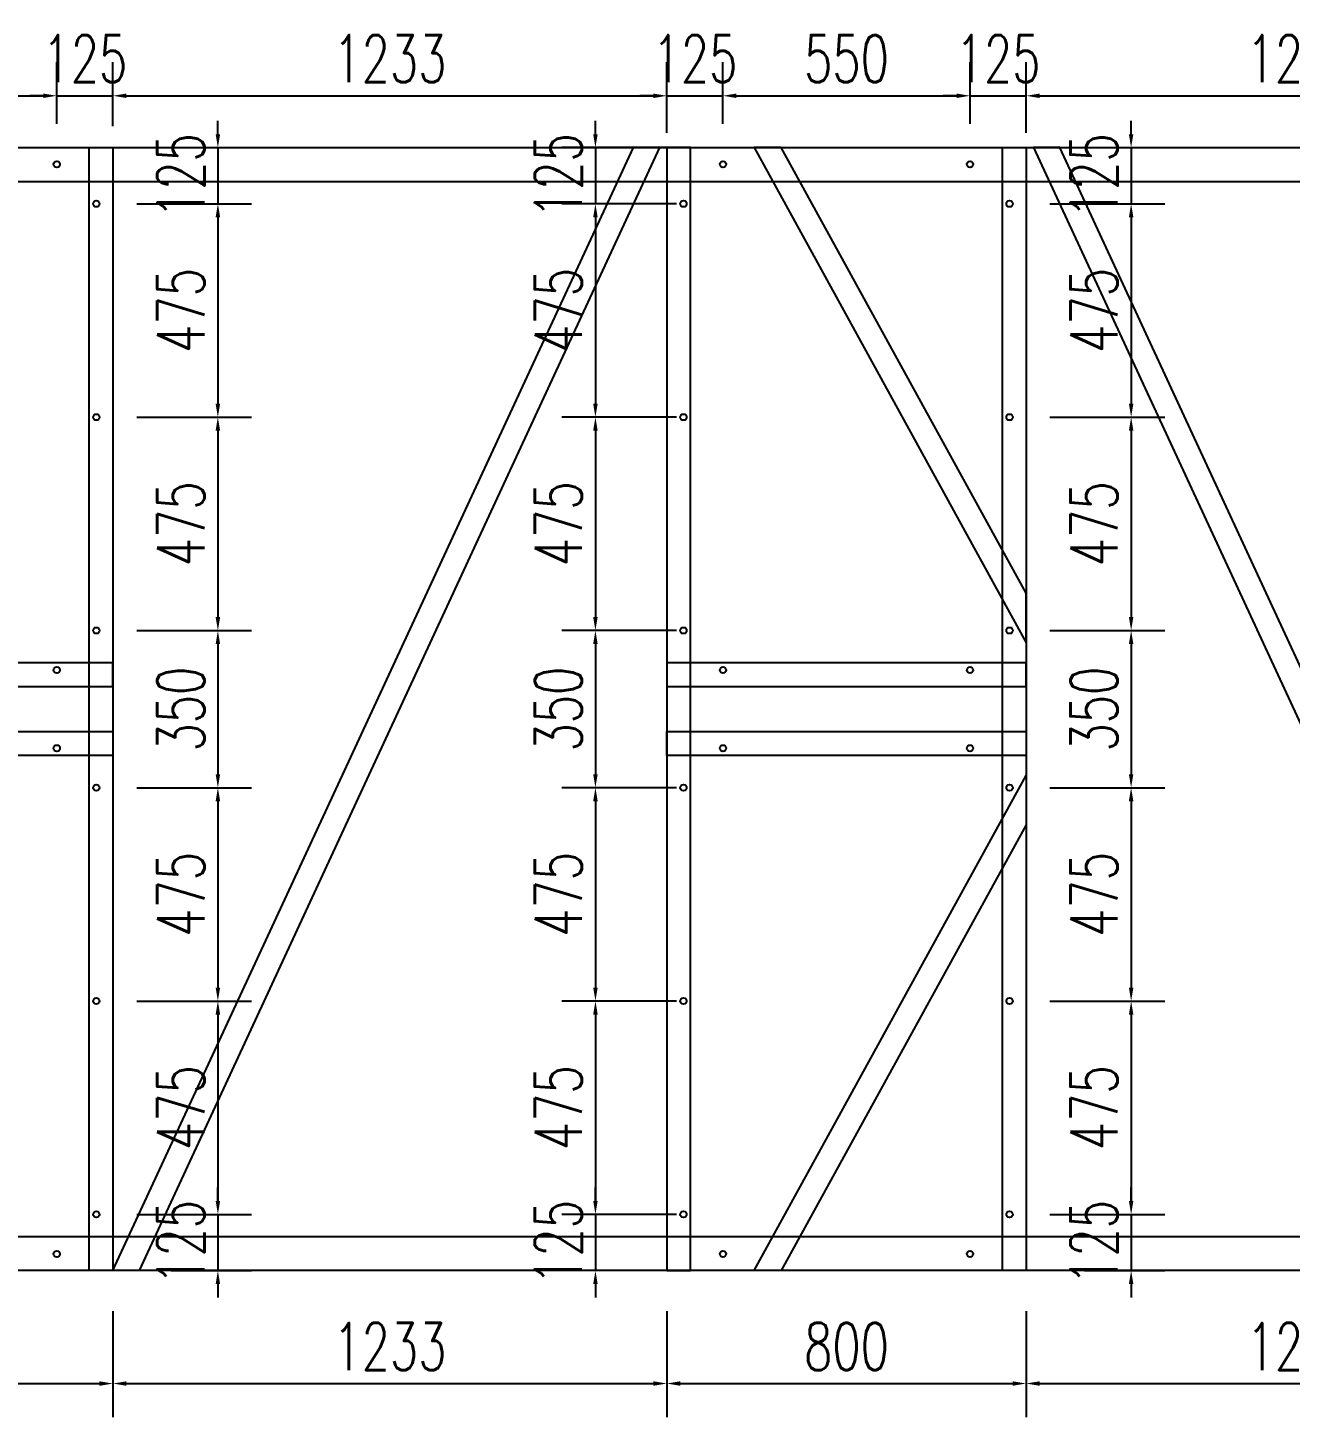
# Model space of a CAD drawing. Header units: millimetres. Extents: x -1443632 to -1307761, y 1430256 to 1527696.
# Drawn here: x -1408880 to -1406069, y 1470661 to 1473754 of the extents above; entities that cross this region are included whole.
import ezdxf

# ---------------------------------------------------------------- set-up
doc = ezdxf.new("R2010")
doc.units = ezdxf.units.MM
doc.header["$LTSCALE"] = 10
doc.layers.get('0').update_dxf_attribs({"linetype": 'CONTINUOUS'})
doc.layers.get('DEFPOINTS').update_dxf_attribs({"linetype": 'CONTINUOUS'})
doc.layers.add('W-STEEL_FRAME钢架', color=3, linetype='CONTINUOUS')
doc.styles.add('STANDARD_T3', font='simplex.shx', dxfattribs={"width": 0.7, "bigfont": 'gbcbig.shx'})
doc.dimstyles.new('W&&30', dxfattribs={"dimtxt": 105, "dimasz": 30, "dimexe": 75, "dimexo": 90, "dimgap": 30, "dimtad": 1, "dimdec": 0, "dimzin": 0, "dimdsep": 46, "dimtxsty": 'STANDARD_T3', "dimcen": 0.09, "dimclrd": 1, "dimclre": 1, "dimclrt": 7, "dimazin": 2, "dimtfac": 1, "dimtdec": 0, "dimtix": 1, "dimtmove": 2, "dimatfit": 3, "dimfxl": 0, "dimtolj": 1, "dimtzin": 0, "dimarcsym": 0})

# ---------------------------------------------------------------- blocks, each defined once
blk = doc.blocks.new('*D210')
at = {"layer": 'DEFPOINTS', "color": 0, "transparency": 16777216}
for p in [(-1408815.6, 1473603.1), (-1409365.6, 1473450.6), (-1408815.6, 1473450.6)]:
    blk.add_point(p, dxfattribs=at)
at = {"layer": 'W-STEEL_FRAME钢架', "color": 1, "lineweight": -2, "transparency": 16777216}
for p, q in [((-1409365.6, 1473540.6), (-1409365.6, 1473678.1)), ((-1408815.6, 1473540.6), (-1408815.6, 1473678.1)), ((-1409335.6, 1473603.1), (-1408845.6, 1473603.1))]:
    blk.add_line(p, q, dxfattribs=at)
at = {"layer": 'W-STEEL_FRAME钢架', "color": 1, "transparency": 16777216}
for points in [[(-1409335.6, 1473608.1), (-1409335.6, 1473598.1), (-1409365.6, 1473603.1)], [(-1408845.6, 1473608.1), (-1408845.6, 1473598.1), (-1408815.6, 1473603.1)]]:
    blk.add_solid(points, dxfattribs=at)
at = {"layer": 'W-STEEL_FRAME钢架', "color": 7, "transparency": 16777216, "insert": (-1409090.6, 1473685.6), "char_height": 105, "attachment_point": 5, "style": 'STANDARD_T3'}
blk.add_mtext('\\A1;550', dxfattribs=at)
blk = doc.blocks.new('*D211')
at = {"layer": 'DEFPOINTS', "color": 0, "transparency": 16777216}
for p in [(-1408690.6, 1473603.1), (-1408815.6, 1473450.6), (-1408690.6, 1473445.7)]:
    blk.add_point(p, dxfattribs=at)
at = {"layer": 'W-STEEL_FRAME钢架', "color": 1, "lineweight": -2, "transparency": 16777216}
for p, q in [((-1408815.6, 1473540.6), (-1408815.6, 1473678.1)), ((-1408690.6, 1473535.7), (-1408690.6, 1473678.1)), ((-1408845.6, 1473603.1), (-1408875.6, 1473603.1)), ((-1408815.6, 1473603.1), (-1408690.6, 1473603.1)), ((-1408660.6, 1473603.1), (-1408630.6, 1473603.1))]:
    blk.add_line(p, q, dxfattribs=at)
at = {"layer": 'W-STEEL_FRAME钢架', "color": 1, "transparency": 16777216}
for points in [[(-1408845.6, 1473608.1), (-1408845.6, 1473598.1), (-1408815.6, 1473603.1)], [(-1408660.6, 1473608.1), (-1408660.6, 1473598.1), (-1408690.6, 1473603.1)]]:
    blk.add_solid(points, dxfattribs=at)
at = {"layer": 'W-STEEL_FRAME钢架', "color": 7, "transparency": 16777216, "insert": (-1408753.1, 1473685.6), "char_height": 105, "attachment_point": 5, "style": 'STANDARD_T3'}
blk.add_mtext('\\A1;125', dxfattribs=at)
blk = doc.blocks.new('*D212')
at = {"layer": 'DEFPOINTS', "color": 0, "transparency": 16777216}
for p in [(-1407457.3, 1473603.1), (-1408690.6, 1473445.7), (-1407457.3, 1473430.6)]:
    blk.add_point(p, dxfattribs=at)
at = {"layer": 'W-STEEL_FRAME钢架', "color": 1, "lineweight": -2, "transparency": 16777216}
for p, q in [((-1408690.6, 1473535.7), (-1408690.6, 1473678.1)), ((-1407457.3, 1473520.6), (-1407457.3, 1473678.1)), ((-1408660.6, 1473603.1), (-1407487.3, 1473603.1))]:
    blk.add_line(p, q, dxfattribs=at)
at = {"layer": 'W-STEEL_FRAME钢架', "color": 1, "transparency": 16777216}
for points in [[(-1408660.6, 1473608.1), (-1408660.6, 1473598.1), (-1408690.6, 1473603.1)], [(-1407487.3, 1473608.1), (-1407487.3, 1473598.1), (-1407457.3, 1473603.1)]]:
    blk.add_solid(points, dxfattribs=at)
at = {"layer": 'W-STEEL_FRAME钢架', "color": 7, "transparency": 16777216, "insert": (-1408073.9, 1473685.6), "char_height": 105, "attachment_point": 5, "style": 'STANDARD_T3'}
blk.add_mtext('\\A1;1233', dxfattribs=at)
blk = doc.blocks.new('*D213')
at = {"layer": 'DEFPOINTS', "color": 0, "transparency": 16777216}
for p in [(-1407332.3, 1473603.1), (-1407457.3, 1473430.6), (-1407332.3, 1473450.6)]:
    blk.add_point(p, dxfattribs=at)
at = {"layer": 'W-STEEL_FRAME钢架', "color": 1, "lineweight": -2, "transparency": 16777216}
for p, q in [((-1407457.3, 1473520.6), (-1407457.3, 1473678.1)), ((-1407332.3, 1473540.6), (-1407332.3, 1473678.1)), ((-1407487.3, 1473603.1), (-1407517.3, 1473603.1)), ((-1407457.3, 1473603.1), (-1407332.3, 1473603.1)), ((-1407302.3, 1473603.1), (-1407272.3, 1473603.1))]:
    blk.add_line(p, q, dxfattribs=at)
at = {"layer": 'W-STEEL_FRAME钢架', "color": 1, "transparency": 16777216}
for points in [[(-1407487.3, 1473608.1), (-1407487.3, 1473598.1), (-1407457.3, 1473603.1)], [(-1407302.3, 1473608.1), (-1407302.3, 1473598.1), (-1407332.3, 1473603.1)]]:
    blk.add_solid(points, dxfattribs=at)
at = {"layer": 'W-STEEL_FRAME钢架', "color": 7, "transparency": 16777216, "insert": (-1407394.8, 1473685.6), "char_height": 105, "attachment_point": 5, "style": 'STANDARD_T3'}
blk.add_mtext('\\A1;125', dxfattribs=at)
blk = doc.blocks.new('*D214')
at = {"layer": 'DEFPOINTS', "color": 0, "transparency": 16777216}
for p in [(-1406782.3, 1473603.1), (-1407332.3, 1473450.6), (-1406782.3, 1473450.6)]:
    blk.add_point(p, dxfattribs=at)
at = {"layer": 'W-STEEL_FRAME钢架', "color": 1, "lineweight": -2, "transparency": 16777216}
for p, q in [((-1407332.3, 1473540.6), (-1407332.3, 1473678.1)), ((-1406782.3, 1473540.6), (-1406782.3, 1473678.1)), ((-1407302.3, 1473603.1), (-1406812.3, 1473603.1))]:
    blk.add_line(p, q, dxfattribs=at)
at = {"layer": 'W-STEEL_FRAME钢架', "color": 1, "transparency": 16777216}
for points in [[(-1407302.3, 1473608.1), (-1407302.3, 1473598.1), (-1407332.3, 1473603.1)], [(-1406812.3, 1473608.1), (-1406812.3, 1473598.1), (-1406782.3, 1473603.1)]]:
    blk.add_solid(points, dxfattribs=at)
at = {"layer": 'W-STEEL_FRAME钢架', "color": 7, "transparency": 16777216, "insert": (-1407057.3, 1473685.6), "char_height": 105, "attachment_point": 5, "style": 'STANDARD_T3'}
blk.add_mtext('\\A1;550', dxfattribs=at)
blk = doc.blocks.new('*D215')
at = {"layer": 'DEFPOINTS', "color": 0, "transparency": 16777216}
for p in [(-1406657.3, 1473603.1), (-1406782.3, 1473450.6), (-1406657.3, 1473430.6)]:
    blk.add_point(p, dxfattribs=at)
at = {"layer": 'W-STEEL_FRAME钢架', "color": 1, "lineweight": -2, "transparency": 16777216}
for p, q in [((-1406782.3, 1473540.6), (-1406782.3, 1473678.1)), ((-1406657.3, 1473520.6), (-1406657.3, 1473678.1)), ((-1406812.3, 1473603.1), (-1406842.3, 1473603.1)), ((-1406782.3, 1473603.1), (-1406657.3, 1473603.1)), ((-1406627.3, 1473603.1), (-1406597.3, 1473603.1))]:
    blk.add_line(p, q, dxfattribs=at)
at = {"layer": 'W-STEEL_FRAME钢架', "color": 1, "transparency": 16777216}
for points in [[(-1406812.3, 1473608.1), (-1406812.3, 1473598.1), (-1406782.3, 1473603.1)], [(-1406627.3, 1473608.1), (-1406627.3, 1473598.1), (-1406657.3, 1473603.1)]]:
    blk.add_solid(points, dxfattribs=at)
at = {"layer": 'W-STEEL_FRAME钢架', "color": 7, "transparency": 16777216, "insert": (-1406719.8, 1473685.6), "char_height": 105, "attachment_point": 5, "style": 'STANDARD_T3'}
blk.add_mtext('\\A1;125', dxfattribs=at)
blk = doc.blocks.new('*D216')
at = {"layer": 'DEFPOINTS', "color": 0, "transparency": 16777216}
for p in [(-1405423.9, 1473603.1), (-1406657.3, 1473430.6), (-1405423.9, 1473412.6)]:
    blk.add_point(p, dxfattribs=at)
at = {"layer": 'W-STEEL_FRAME钢架', "color": 1, "lineweight": -2, "transparency": 16777216}
for p, q in [((-1406657.3, 1473520.6), (-1406657.3, 1473678.1)), ((-1405423.9, 1473502.6), (-1405423.9, 1473678.1)), ((-1406627.3, 1473603.1), (-1405453.9, 1473603.1))]:
    blk.add_line(p, q, dxfattribs=at)
at = {"layer": 'W-STEEL_FRAME钢架', "color": 1, "transparency": 16777216}
for points in [[(-1406627.3, 1473608.1), (-1406627.3, 1473598.1), (-1406657.3, 1473603.1)], [(-1405453.9, 1473608.1), (-1405453.9, 1473598.1), (-1405423.9, 1473603.1)]]:
    blk.add_solid(points, dxfattribs=at)
at = {"layer": 'W-STEEL_FRAME钢架', "color": 7, "transparency": 16777216, "insert": (-1406040.6, 1473685.6), "char_height": 105, "attachment_point": 5, "style": 'STANDARD_T3'}
blk.add_mtext('\\A1;1233', dxfattribs=at)
blk = doc.blocks.new('*D66')
at = {"layer": 'DEFPOINTS', "color": 0, "transparency": 16777216}
for p in [(-1408717.1, 1473487.6), (-1408727.6, 1473362.6), (-1408456.9, 1473362.6)]:
    blk.add_point(p, dxfattribs=at)
at = {"layer": 'W-STEEL_FRAME钢架', "color": 1, "lineweight": -2, "transparency": 16777216}
for p, q in [((-1408456.9, 1473517.6), (-1408456.9, 1473547.6)), ((-1408627.1, 1473487.6), (-1408381.9, 1473487.6)), ((-1408456.9, 1473487.6), (-1408456.9, 1473362.6)), ((-1408637.6, 1473362.6), (-1408381.9, 1473362.6)), ((-1408456.9, 1473332.6), (-1408456.9, 1473302.6))]:
    blk.add_line(p, q, dxfattribs=at)
at = {"layer": 'W-STEEL_FRAME钢架', "color": 1, "transparency": 16777216}
for points in [[(-1408461.9, 1473517.6), (-1408451.9, 1473517.6), (-1408456.9, 1473487.6)], [(-1408461.9, 1473332.6), (-1408451.9, 1473332.6), (-1408456.9, 1473362.6)]]:
    blk.add_solid(points, dxfattribs=at)
at = {"layer": 'W-STEEL_FRAME钢架', "color": 7, "transparency": 16777216, "insert": (-1408539.4, 1473425.1), "char_height": 105, "attachment_point": 5, "rotation": 90, "style": 'STANDARD_T3'}
blk.add_mtext('\\A1;125', dxfattribs=at)
blk = doc.blocks.new('*D67')
at = {"layer": 'DEFPOINTS', "color": 0, "transparency": 16777216}
for p in [(-1408727.6, 1473362.6), (-1408727.6, 1472887.6), (-1408456.9, 1472887.6)]:
    blk.add_point(p, dxfattribs=at)
at = {"layer": 'W-STEEL_FRAME钢架', "color": 1, "lineweight": -2, "transparency": 16777216}
for p, q in [((-1408637.6, 1473362.6), (-1408381.9, 1473362.6)), ((-1408456.9, 1473332.6), (-1408456.9, 1472917.6)), ((-1408637.6, 1472887.6), (-1408381.9, 1472887.6))]:
    blk.add_line(p, q, dxfattribs=at)
at = {"layer": 'W-STEEL_FRAME钢架', "color": 1, "transparency": 16777216}
for points in [[(-1408461.9, 1473332.6), (-1408451.9, 1473332.6), (-1408456.9, 1473362.6)], [(-1408461.9, 1472917.6), (-1408451.9, 1472917.6), (-1408456.9, 1472887.6)]]:
    blk.add_solid(points, dxfattribs=at)
at = {"layer": 'W-STEEL_FRAME钢架', "color": 7, "transparency": 16777216, "insert": (-1408539.4, 1473125.1), "char_height": 105, "attachment_point": 5, "rotation": 90, "style": 'STANDARD_T3'}
blk.add_mtext('\\A1;475', dxfattribs=at)
blk = doc.blocks.new('*D68')
at = {"layer": 'DEFPOINTS', "color": 0, "transparency": 16777216}
for p in [(-1408727.6, 1472887.6), (-1408727.6, 1472412.6), (-1408456.9, 1472412.6)]:
    blk.add_point(p, dxfattribs=at)
at = {"layer": 'W-STEEL_FRAME钢架', "color": 1, "lineweight": -2, "transparency": 16777216}
for p, q in [((-1408637.6, 1472887.6), (-1408381.9, 1472887.6)), ((-1408456.9, 1472857.6), (-1408456.9, 1472442.6)), ((-1408637.6, 1472412.6), (-1408381.9, 1472412.6))]:
    blk.add_line(p, q, dxfattribs=at)
at = {"layer": 'W-STEEL_FRAME钢架', "color": 1, "transparency": 16777216}
for points in [[(-1408461.9, 1472857.6), (-1408451.9, 1472857.6), (-1408456.9, 1472887.6)], [(-1408461.9, 1472442.6), (-1408451.9, 1472442.6), (-1408456.9, 1472412.6)]]:
    blk.add_solid(points, dxfattribs=at)
at = {"layer": 'W-STEEL_FRAME钢架', "color": 7, "transparency": 16777216, "insert": (-1408539.4, 1472650.1), "char_height": 105, "attachment_point": 5, "rotation": 90, "style": 'STANDARD_T3'}
blk.add_mtext('\\A1;475', dxfattribs=at)
blk = doc.blocks.new('*D69')
at = {"layer": 'DEFPOINTS', "color": 0, "transparency": 16777216}
for p in [(-1408727.6, 1472412.6), (-1408727.6, 1472062.6), (-1408456.9, 1472062.6)]:
    blk.add_point(p, dxfattribs=at)
at = {"layer": 'W-STEEL_FRAME钢架', "color": 1, "lineweight": -2, "transparency": 16777216}
for p, q in [((-1408637.6, 1472412.6), (-1408381.9, 1472412.6)), ((-1408456.9, 1472382.6), (-1408456.9, 1472092.6)), ((-1408637.6, 1472062.6), (-1408381.9, 1472062.6))]:
    blk.add_line(p, q, dxfattribs=at)
at = {"layer": 'W-STEEL_FRAME钢架', "color": 1, "transparency": 16777216}
for points in [[(-1408461.9, 1472382.6), (-1408451.9, 1472382.6), (-1408456.9, 1472412.6)], [(-1408461.9, 1472092.6), (-1408451.9, 1472092.6), (-1408456.9, 1472062.6)]]:
    blk.add_solid(points, dxfattribs=at)
at = {"layer": 'W-STEEL_FRAME钢架', "color": 7, "transparency": 16777216, "insert": (-1408539.4, 1472237.6), "char_height": 105, "attachment_point": 5, "rotation": 90, "style": 'STANDARD_T3'}
blk.add_mtext('\\A1;350', dxfattribs=at)
blk = doc.blocks.new('*D70')
at = {"layer": 'DEFPOINTS', "color": 0, "transparency": 16777216}
for p in [(-1408727.6, 1472062.6), (-1408727.6, 1471587.6), (-1408456.9, 1471587.6)]:
    blk.add_point(p, dxfattribs=at)
at = {"layer": 'W-STEEL_FRAME钢架', "color": 1, "lineweight": -2, "transparency": 16777216}
for p, q in [((-1408637.6, 1472062.6), (-1408381.9, 1472062.6)), ((-1408456.9, 1472032.6), (-1408456.9, 1471617.6)), ((-1408637.6, 1471587.6), (-1408381.9, 1471587.6))]:
    blk.add_line(p, q, dxfattribs=at)
at = {"layer": 'W-STEEL_FRAME钢架', "color": 1, "transparency": 16777216}
for points in [[(-1408461.9, 1472032.6), (-1408451.9, 1472032.6), (-1408456.9, 1472062.6)], [(-1408461.9, 1471617.6), (-1408451.9, 1471617.6), (-1408456.9, 1471587.6)]]:
    blk.add_solid(points, dxfattribs=at)
at = {"layer": 'W-STEEL_FRAME钢架', "color": 7, "transparency": 16777216, "insert": (-1408539.4, 1471825.1), "char_height": 105, "attachment_point": 5, "rotation": 90, "style": 'STANDARD_T3'}
blk.add_mtext('\\A1;475', dxfattribs=at)
blk = doc.blocks.new('*D71')
at = {"layer": 'DEFPOINTS', "color": 0, "transparency": 16777216}
for p in [(-1408727.6, 1471587.6), (-1408727.6, 1471112.6), (-1408456.9, 1471112.6)]:
    blk.add_point(p, dxfattribs=at)
at = {"layer": 'W-STEEL_FRAME钢架', "color": 1, "lineweight": -2, "transparency": 16777216}
for p, q in [((-1408637.6, 1471587.6), (-1408381.9, 1471587.6)), ((-1408456.9, 1471557.6), (-1408456.9, 1471142.6)), ((-1408637.6, 1471112.6), (-1408381.9, 1471112.6))]:
    blk.add_line(p, q, dxfattribs=at)
at = {"layer": 'W-STEEL_FRAME钢架', "color": 1, "transparency": 16777216}
for points in [[(-1408461.9, 1471557.6), (-1408451.9, 1471557.6), (-1408456.9, 1471587.6)], [(-1408461.9, 1471142.6), (-1408451.9, 1471142.6), (-1408456.9, 1471112.6)]]:
    blk.add_solid(points, dxfattribs=at)
at = {"layer": 'W-STEEL_FRAME钢架', "color": 7, "transparency": 16777216, "insert": (-1408539.4, 1471350.1), "char_height": 105, "attachment_point": 5, "rotation": 90, "style": 'STANDARD_T3'}
blk.add_mtext('\\A1;475', dxfattribs=at)
blk = doc.blocks.new('*D72')
at = {"layer": 'DEFPOINTS', "color": 0, "transparency": 16777216}
for p in [(-1408727.6, 1471112.6), (-1408650.9, 1470987.6), (-1408456.9, 1470987.6)]:
    blk.add_point(p, dxfattribs=at)
at = {"layer": 'W-STEEL_FRAME钢架', "color": 1, "lineweight": -2, "transparency": 16777216}
for p, q in [((-1408456.9, 1471142.6), (-1408456.9, 1471172.6)), ((-1408637.6, 1471112.6), (-1408381.9, 1471112.6)), ((-1408456.9, 1471112.6), (-1408456.9, 1470987.6)), ((-1408560.9, 1470987.6), (-1408381.9, 1470987.6)), ((-1408456.9, 1470957.6), (-1408456.9, 1470927.6))]:
    blk.add_line(p, q, dxfattribs=at)
at = {"layer": 'W-STEEL_FRAME钢架', "color": 1, "transparency": 16777216}
for points in [[(-1408461.9, 1471142.6), (-1408451.9, 1471142.6), (-1408456.9, 1471112.6)], [(-1408461.9, 1470957.6), (-1408451.9, 1470957.6), (-1408456.9, 1470987.6)]]:
    blk.add_solid(points, dxfattribs=at)
at = {"layer": 'W-STEEL_FRAME钢架', "color": 7, "transparency": 16777216, "insert": (-1408539.4, 1471050.1), "char_height": 105, "attachment_point": 5, "rotation": 90, "style": 'STANDARD_T3'}
blk.add_mtext('\\A1;125', dxfattribs=at)
blk = doc.blocks.new('*D73')
at = {"layer": 'DEFPOINTS', "color": 0, "transparency": 16777216}
for p in [(-1407356.1, 1473487.6), (-1407616.3, 1473362.6), (-1407345.6, 1473362.6)]:
    blk.add_point(p, dxfattribs=at)
at = {"layer": 'W-STEEL_FRAME钢架', "color": 1, "lineweight": -2, "transparency": 16777216}
for p, q in [((-1407616.3, 1473517.6), (-1407616.3, 1473547.6)), ((-1407446.1, 1473487.6), (-1407691.3, 1473487.6)), ((-1407616.3, 1473487.6), (-1407616.3, 1473362.6)), ((-1407435.6, 1473362.6), (-1407691.3, 1473362.6)), ((-1407616.3, 1473332.6), (-1407616.3, 1473302.6))]:
    blk.add_line(p, q, dxfattribs=at)
at = {"layer": 'W-STEEL_FRAME钢架', "color": 1, "transparency": 16777216}
for points in [[(-1407621.3, 1473517.6), (-1407611.3, 1473517.6), (-1407616.3, 1473487.6)], [(-1407621.3, 1473332.6), (-1407611.3, 1473332.6), (-1407616.3, 1473362.6)]]:
    blk.add_solid(points, dxfattribs=at)
at = {"layer": 'W-STEEL_FRAME钢架', "color": 7, "transparency": 16777216, "insert": (-1407698.8, 1473425.1), "char_height": 105, "attachment_point": 5, "rotation": 90, "style": 'STANDARD_T3'}
blk.add_mtext('\\A1;125', dxfattribs=at)
blk = doc.blocks.new('*D74')
at = {"layer": 'DEFPOINTS', "color": 0, "transparency": 16777216}
for p in [(-1407345.6, 1473362.6), (-1407616.3, 1472887.6), (-1407345.6, 1472887.6)]:
    blk.add_point(p, dxfattribs=at)
at = {"layer": 'W-STEEL_FRAME钢架', "color": 1, "lineweight": -2, "transparency": 16777216}
for p, q in [((-1407435.6, 1473362.6), (-1407691.3, 1473362.6)), ((-1407616.3, 1473332.6), (-1407616.3, 1472917.6)), ((-1407435.6, 1472887.6), (-1407691.3, 1472887.6))]:
    blk.add_line(p, q, dxfattribs=at)
at = {"layer": 'W-STEEL_FRAME钢架', "color": 1, "transparency": 16777216}
for points in [[(-1407621.3, 1473332.6), (-1407611.3, 1473332.6), (-1407616.3, 1473362.6)], [(-1407621.3, 1472917.6), (-1407611.3, 1472917.6), (-1407616.3, 1472887.6)]]:
    blk.add_solid(points, dxfattribs=at)
at = {"layer": 'W-STEEL_FRAME钢架', "color": 7, "transparency": 16777216, "insert": (-1407698.8, 1473125.1), "char_height": 105, "attachment_point": 5, "rotation": 90, "style": 'STANDARD_T3'}
blk.add_mtext('\\A1;475', dxfattribs=at)
blk = doc.blocks.new('*D75')
at = {"layer": 'DEFPOINTS', "color": 0, "transparency": 16777216}
for p in [(-1407345.6, 1472887.6), (-1407616.3, 1472412.6), (-1407345.6, 1472412.6)]:
    blk.add_point(p, dxfattribs=at)
at = {"layer": 'W-STEEL_FRAME钢架', "color": 1, "lineweight": -2, "transparency": 16777216}
for p, q in [((-1407435.6, 1472887.6), (-1407691.3, 1472887.6)), ((-1407616.3, 1472857.6), (-1407616.3, 1472442.6)), ((-1407435.6, 1472412.6), (-1407691.3, 1472412.6))]:
    blk.add_line(p, q, dxfattribs=at)
at = {"layer": 'W-STEEL_FRAME钢架', "color": 1, "transparency": 16777216}
for points in [[(-1407621.3, 1472857.6), (-1407611.3, 1472857.6), (-1407616.3, 1472887.6)], [(-1407621.3, 1472442.6), (-1407611.3, 1472442.6), (-1407616.3, 1472412.6)]]:
    blk.add_solid(points, dxfattribs=at)
at = {"layer": 'W-STEEL_FRAME钢架', "color": 7, "transparency": 16777216, "insert": (-1407698.8, 1472650.1), "char_height": 105, "attachment_point": 5, "rotation": 90, "style": 'STANDARD_T3'}
blk.add_mtext('\\A1;475', dxfattribs=at)
blk = doc.blocks.new('*D76')
at = {"layer": 'DEFPOINTS', "color": 0, "transparency": 16777216}
for p in [(-1407345.6, 1472412.6), (-1407616.3, 1472062.6), (-1407345.6, 1472062.6)]:
    blk.add_point(p, dxfattribs=at)
at = {"layer": 'W-STEEL_FRAME钢架', "color": 1, "lineweight": -2, "transparency": 16777216}
for p, q in [((-1407435.6, 1472412.6), (-1407691.3, 1472412.6)), ((-1407616.3, 1472382.6), (-1407616.3, 1472092.6)), ((-1407435.6, 1472062.6), (-1407691.3, 1472062.6))]:
    blk.add_line(p, q, dxfattribs=at)
at = {"layer": 'W-STEEL_FRAME钢架', "color": 1, "transparency": 16777216}
for points in [[(-1407621.3, 1472382.6), (-1407611.3, 1472382.6), (-1407616.3, 1472412.6)], [(-1407621.3, 1472092.6), (-1407611.3, 1472092.6), (-1407616.3, 1472062.6)]]:
    blk.add_solid(points, dxfattribs=at)
at = {"layer": 'W-STEEL_FRAME钢架', "color": 7, "transparency": 16777216, "insert": (-1407698.8, 1472237.6), "char_height": 105, "attachment_point": 5, "rotation": 90, "style": 'STANDARD_T3'}
blk.add_mtext('\\A1;350', dxfattribs=at)
blk = doc.blocks.new('*D77')
at = {"layer": 'DEFPOINTS', "color": 0, "transparency": 16777216}
for p in [(-1407345.6, 1472062.6), (-1407616.3, 1471587.6), (-1407345.6, 1471587.6)]:
    blk.add_point(p, dxfattribs=at)
at = {"layer": 'W-STEEL_FRAME钢架', "color": 1, "lineweight": -2, "transparency": 16777216}
for p, q in [((-1407435.6, 1472062.6), (-1407691.3, 1472062.6)), ((-1407616.3, 1472032.6), (-1407616.3, 1471617.6)), ((-1407435.6, 1471587.6), (-1407691.3, 1471587.6))]:
    blk.add_line(p, q, dxfattribs=at)
at = {"layer": 'W-STEEL_FRAME钢架', "color": 1, "transparency": 16777216}
for points in [[(-1407621.3, 1472032.6), (-1407611.3, 1472032.6), (-1407616.3, 1472062.6)], [(-1407621.3, 1471617.6), (-1407611.3, 1471617.6), (-1407616.3, 1471587.6)]]:
    blk.add_solid(points, dxfattribs=at)
at = {"layer": 'W-STEEL_FRAME钢架', "color": 7, "transparency": 16777216, "insert": (-1407698.8, 1471825.1), "char_height": 105, "attachment_point": 5, "rotation": 90, "style": 'STANDARD_T3'}
blk.add_mtext('\\A1;475', dxfattribs=at)
blk = doc.blocks.new('*D78')
at = {"layer": 'DEFPOINTS', "color": 0, "transparency": 16777216}
for p in [(-1407345.6, 1471587.6), (-1407616.3, 1471112.6), (-1407345.6, 1471112.6)]:
    blk.add_point(p, dxfattribs=at)
at = {"layer": 'W-STEEL_FRAME钢架', "color": 1, "lineweight": -2, "transparency": 16777216}
for p, q in [((-1407435.6, 1471587.6), (-1407691.3, 1471587.6)), ((-1407616.3, 1471557.6), (-1407616.3, 1471142.6)), ((-1407435.6, 1471112.6), (-1407691.3, 1471112.6))]:
    blk.add_line(p, q, dxfattribs=at)
at = {"layer": 'W-STEEL_FRAME钢架', "color": 1, "transparency": 16777216}
for points in [[(-1407621.3, 1471557.6), (-1407611.3, 1471557.6), (-1407616.3, 1471587.6)], [(-1407621.3, 1471142.6), (-1407611.3, 1471142.6), (-1407616.3, 1471112.6)]]:
    blk.add_solid(points, dxfattribs=at)
at = {"layer": 'W-STEEL_FRAME钢架', "color": 7, "transparency": 16777216, "insert": (-1407698.8, 1471350.1), "char_height": 105, "attachment_point": 5, "rotation": 90, "style": 'STANDARD_T3'}
blk.add_mtext('\\A1;475', dxfattribs=at)
blk = doc.blocks.new('*D79')
at = {"layer": 'DEFPOINTS', "color": 0, "transparency": 16777216}
for p in [(-1407345.6, 1471112.6), (-1407616.3, 1470987.6), (-1407422.3, 1470987.6)]:
    blk.add_point(p, dxfattribs=at)
at = {"layer": 'W-STEEL_FRAME钢架', "color": 1, "lineweight": -2, "transparency": 16777216}
for p, q in [((-1407616.3, 1471142.6), (-1407616.3, 1471172.6)), ((-1407435.6, 1471112.6), (-1407691.3, 1471112.6)), ((-1407616.3, 1471112.6), (-1407616.3, 1470987.6)), ((-1407512.3, 1470987.6), (-1407691.3, 1470987.6)), ((-1407616.3, 1470957.6), (-1407616.3, 1470927.6))]:
    blk.add_line(p, q, dxfattribs=at)
at = {"layer": 'W-STEEL_FRAME钢架', "color": 1, "transparency": 16777216}
for points in [[(-1407621.3, 1471142.6), (-1407611.3, 1471142.6), (-1407616.3, 1471112.6)], [(-1407621.3, 1470957.6), (-1407611.3, 1470957.6), (-1407616.3, 1470987.6)]]:
    blk.add_solid(points, dxfattribs=at)
at = {"layer": 'W-STEEL_FRAME钢架', "color": 7, "transparency": 16777216, "insert": (-1407698.8, 1471050.1), "char_height": 105, "attachment_point": 5, "rotation": 90, "style": 'STANDARD_T3'}
blk.add_mtext('\\A1;125', dxfattribs=at)
blk = doc.blocks.new('*D80')
at = {"layer": 'DEFPOINTS', "color": 0, "transparency": 16777216}
for p in [(-1406683.8, 1473487.6), (-1406694.3, 1473362.6), (-1406423.6, 1473362.6)]:
    blk.add_point(p, dxfattribs=at)
at = {"layer": 'W-STEEL_FRAME钢架', "color": 1, "lineweight": -2, "transparency": 16777216}
for p, q in [((-1406423.6, 1473517.6), (-1406423.6, 1473547.6)), ((-1406593.8, 1473487.6), (-1406348.6, 1473487.6)), ((-1406423.6, 1473487.6), (-1406423.6, 1473362.6)), ((-1406604.3, 1473362.6), (-1406348.6, 1473362.6)), ((-1406423.6, 1473332.6), (-1406423.6, 1473302.6))]:
    blk.add_line(p, q, dxfattribs=at)
at = {"layer": 'W-STEEL_FRAME钢架', "color": 1, "transparency": 16777216}
for points in [[(-1406428.6, 1473517.6), (-1406418.6, 1473517.6), (-1406423.6, 1473487.6)], [(-1406428.6, 1473332.6), (-1406418.6, 1473332.6), (-1406423.6, 1473362.6)]]:
    blk.add_solid(points, dxfattribs=at)
at = {"layer": 'W-STEEL_FRAME钢架', "color": 7, "transparency": 16777216, "insert": (-1406506.1, 1473425.1), "char_height": 105, "attachment_point": 5, "rotation": 90, "style": 'STANDARD_T3'}
blk.add_mtext('\\A1;125', dxfattribs=at)
blk = doc.blocks.new('*D81')
at = {"layer": 'DEFPOINTS', "color": 0, "transparency": 16777216}
for p in [(-1406694.3, 1473362.6), (-1406694.3, 1472887.6), (-1406423.6, 1472887.6)]:
    blk.add_point(p, dxfattribs=at)
at = {"layer": 'W-STEEL_FRAME钢架', "color": 1, "lineweight": -2, "transparency": 16777216}
for p, q in [((-1406604.3, 1473362.6), (-1406348.6, 1473362.6)), ((-1406423.6, 1473332.6), (-1406423.6, 1472917.6)), ((-1406604.3, 1472887.6), (-1406348.6, 1472887.6))]:
    blk.add_line(p, q, dxfattribs=at)
at = {"layer": 'W-STEEL_FRAME钢架', "color": 1, "transparency": 16777216}
for points in [[(-1406428.6, 1473332.6), (-1406418.6, 1473332.6), (-1406423.6, 1473362.6)], [(-1406428.6, 1472917.6), (-1406418.6, 1472917.6), (-1406423.6, 1472887.6)]]:
    blk.add_solid(points, dxfattribs=at)
at = {"layer": 'W-STEEL_FRAME钢架', "color": 7, "transparency": 16777216, "insert": (-1406506.1, 1473125.1), "char_height": 105, "attachment_point": 5, "rotation": 90, "style": 'STANDARD_T3'}
blk.add_mtext('\\A1;475', dxfattribs=at)
blk = doc.blocks.new('*D82')
at = {"layer": 'DEFPOINTS', "color": 0, "transparency": 16777216}
for p in [(-1406694.3, 1472887.6), (-1406694.3, 1472412.6), (-1406423.6, 1472412.6)]:
    blk.add_point(p, dxfattribs=at)
at = {"layer": 'W-STEEL_FRAME钢架', "color": 1, "lineweight": -2, "transparency": 16777216}
for p, q in [((-1406604.3, 1472887.6), (-1406348.6, 1472887.6)), ((-1406423.6, 1472857.6), (-1406423.6, 1472442.6)), ((-1406604.3, 1472412.6), (-1406348.6, 1472412.6))]:
    blk.add_line(p, q, dxfattribs=at)
at = {"layer": 'W-STEEL_FRAME钢架', "color": 1, "transparency": 16777216}
for points in [[(-1406428.6, 1472857.6), (-1406418.6, 1472857.6), (-1406423.6, 1472887.6)], [(-1406428.6, 1472442.6), (-1406418.6, 1472442.6), (-1406423.6, 1472412.6)]]:
    blk.add_solid(points, dxfattribs=at)
at = {"layer": 'W-STEEL_FRAME钢架', "color": 7, "transparency": 16777216, "insert": (-1406506.1, 1472650.1), "char_height": 105, "attachment_point": 5, "rotation": 90, "style": 'STANDARD_T3'}
blk.add_mtext('\\A1;475', dxfattribs=at)
blk = doc.blocks.new('*D83')
at = {"layer": 'DEFPOINTS', "color": 0, "transparency": 16777216}
for p in [(-1406694.3, 1472412.6), (-1406694.3, 1472062.6), (-1406423.6, 1472062.6)]:
    blk.add_point(p, dxfattribs=at)
at = {"layer": 'W-STEEL_FRAME钢架', "color": 1, "lineweight": -2, "transparency": 16777216}
for p, q in [((-1406604.3, 1472412.6), (-1406348.6, 1472412.6)), ((-1406423.6, 1472382.6), (-1406423.6, 1472092.6)), ((-1406604.3, 1472062.6), (-1406348.6, 1472062.6))]:
    blk.add_line(p, q, dxfattribs=at)
at = {"layer": 'W-STEEL_FRAME钢架', "color": 1, "transparency": 16777216}
for points in [[(-1406428.6, 1472382.6), (-1406418.6, 1472382.6), (-1406423.6, 1472412.6)], [(-1406428.6, 1472092.6), (-1406418.6, 1472092.6), (-1406423.6, 1472062.6)]]:
    blk.add_solid(points, dxfattribs=at)
at = {"layer": 'W-STEEL_FRAME钢架', "color": 7, "transparency": 16777216, "insert": (-1406506.1, 1472237.6), "char_height": 105, "attachment_point": 5, "rotation": 90, "style": 'STANDARD_T3'}
blk.add_mtext('\\A1;350', dxfattribs=at)
blk = doc.blocks.new('*D84')
at = {"layer": 'DEFPOINTS', "color": 0, "transparency": 16777216}
for p in [(-1406694.3, 1472062.6), (-1406694.3, 1471587.6), (-1406423.6, 1471587.6)]:
    blk.add_point(p, dxfattribs=at)
at = {"layer": 'W-STEEL_FRAME钢架', "color": 1, "lineweight": -2, "transparency": 16777216}
for p, q in [((-1406604.3, 1472062.6), (-1406348.6, 1472062.6)), ((-1406423.6, 1472032.6), (-1406423.6, 1471617.6)), ((-1406604.3, 1471587.6), (-1406348.6, 1471587.6))]:
    blk.add_line(p, q, dxfattribs=at)
at = {"layer": 'W-STEEL_FRAME钢架', "color": 1, "transparency": 16777216}
for points in [[(-1406428.6, 1472032.6), (-1406418.6, 1472032.6), (-1406423.6, 1472062.6)], [(-1406428.6, 1471617.6), (-1406418.6, 1471617.6), (-1406423.6, 1471587.6)]]:
    blk.add_solid(points, dxfattribs=at)
at = {"layer": 'W-STEEL_FRAME钢架', "color": 7, "transparency": 16777216, "insert": (-1406506.1, 1471825.1), "char_height": 105, "attachment_point": 5, "rotation": 90, "style": 'STANDARD_T3'}
blk.add_mtext('\\A1;475', dxfattribs=at)
blk = doc.blocks.new('*D85')
at = {"layer": 'DEFPOINTS', "color": 0, "transparency": 16777216}
for p in [(-1406694.3, 1471587.6), (-1406694.3, 1471112.6), (-1406423.6, 1471112.6)]:
    blk.add_point(p, dxfattribs=at)
at = {"layer": 'W-STEEL_FRAME钢架', "color": 1, "lineweight": -2, "transparency": 16777216}
for p, q in [((-1406604.3, 1471587.6), (-1406348.6, 1471587.6)), ((-1406423.6, 1471557.6), (-1406423.6, 1471142.6)), ((-1406604.3, 1471112.6), (-1406348.6, 1471112.6))]:
    blk.add_line(p, q, dxfattribs=at)
at = {"layer": 'W-STEEL_FRAME钢架', "color": 1, "transparency": 16777216}
for points in [[(-1406428.6, 1471557.6), (-1406418.6, 1471557.6), (-1406423.6, 1471587.6)], [(-1406428.6, 1471142.6), (-1406418.6, 1471142.6), (-1406423.6, 1471112.6)]]:
    blk.add_solid(points, dxfattribs=at)
at = {"layer": 'W-STEEL_FRAME钢架', "color": 7, "transparency": 16777216, "insert": (-1406506.1, 1471350.1), "char_height": 105, "attachment_point": 5, "rotation": 90, "style": 'STANDARD_T3'}
blk.add_mtext('\\A1;475', dxfattribs=at)
blk = doc.blocks.new('*D86')
at = {"layer": 'DEFPOINTS', "color": 0, "transparency": 16777216}
for p in [(-1406694.3, 1471112.6), (-1406617.5, 1470987.6), (-1406423.6, 1470987.6)]:
    blk.add_point(p, dxfattribs=at)
at = {"layer": 'W-STEEL_FRAME钢架', "color": 1, "lineweight": -2, "transparency": 16777216}
for p, q in [((-1406423.6, 1471142.6), (-1406423.6, 1471172.6)), ((-1406604.3, 1471112.6), (-1406348.6, 1471112.6)), ((-1406423.6, 1471112.6), (-1406423.6, 1470987.6)), ((-1406527.5, 1470987.6), (-1406348.6, 1470987.6)), ((-1406423.6, 1470957.6), (-1406423.6, 1470927.6))]:
    blk.add_line(p, q, dxfattribs=at)
at = {"layer": 'W-STEEL_FRAME钢架', "color": 1, "transparency": 16777216}
for points in [[(-1406428.6, 1471142.6), (-1406418.6, 1471142.6), (-1406423.6, 1471112.6)], [(-1406428.6, 1470957.6), (-1406418.6, 1470957.6), (-1406423.6, 1470987.6)]]:
    blk.add_solid(points, dxfattribs=at)
at = {"layer": 'W-STEEL_FRAME钢架', "color": 7, "transparency": 16777216, "insert": (-1406506.1, 1471050.1), "char_height": 105, "attachment_point": 5, "rotation": 90, "style": 'STANDARD_T3'}
blk.add_mtext('\\A1;125', dxfattribs=at)
blk = doc.blocks.new('*D404')
at = {"color": 1, "lineweight": -2, "transparency": 16777216}
for p, q in [((-1409490.6, 1470897.6), (-1409490.6, 1470661.1)), ((-1408690.6, 1470897.6), (-1408690.6, 1470661.1)), ((-1409460.6, 1470736.1), (-1408720.6, 1470736.1))]:
    blk.add_line(p, q, dxfattribs=at)
at = {"color": 1, "transparency": 16777216}
for points in [[(-1409460.6, 1470741.1), (-1409460.6, 1470731.1), (-1409490.6, 1470736.1)], [(-1408720.6, 1470741.1), (-1408720.6, 1470731.1), (-1408690.6, 1470736.1)]]:
    blk.add_solid(points, dxfattribs=at)
at = {"layer": 'DEFPOINTS', "color": 0, "transparency": 16777216}
for p in [(-1409490.6, 1470987.6), (-1408690.6, 1470987.6), (-1408690.6, 1470736.1)]:
    blk.add_point(p, dxfattribs=at)
at = {"color": 7, "transparency": 16777216, "insert": (-1409090.6, 1470818.6), "char_height": 105, "attachment_point": 5, "style": 'STANDARD_T3'}
blk.add_mtext('\\A1;800', dxfattribs=at)
blk = doc.blocks.new('*D405')
at = {"color": 1, "lineweight": -2, "transparency": 16777216}
for p, q in [((-1408690.6, 1470897.6), (-1408690.6, 1470661.1)), ((-1407457.3, 1470897.6), (-1407457.3, 1470661.1)), ((-1408660.6, 1470736.1), (-1407487.3, 1470736.1))]:
    blk.add_line(p, q, dxfattribs=at)
at = {"color": 1, "transparency": 16777216}
for points in [[(-1408660.6, 1470741.1), (-1408660.6, 1470731.1), (-1408690.6, 1470736.1)], [(-1407487.3, 1470741.1), (-1407487.3, 1470731.1), (-1407457.3, 1470736.1)]]:
    blk.add_solid(points, dxfattribs=at)
at = {"layer": 'DEFPOINTS', "color": 0, "transparency": 16777216}
for p in [(-1408690.6, 1470987.6), (-1407457.3, 1470987.6), (-1407457.3, 1470736.1)]:
    blk.add_point(p, dxfattribs=at)
at = {"color": 7, "transparency": 16777216, "insert": (-1408073.9, 1470818.6), "char_height": 105, "attachment_point": 5, "style": 'STANDARD_T3'}
blk.add_mtext('\\A1;1233', dxfattribs=at)
blk = doc.blocks.new('*D406')
at = {"color": 1, "lineweight": -2, "transparency": 16777216}
for p, q in [((-1407457.3, 1470897.6), (-1407457.3, 1470661.1)), ((-1406657.3, 1470897.6), (-1406657.3, 1470661.1)), ((-1407427.3, 1470736.1), (-1406687.3, 1470736.1))]:
    blk.add_line(p, q, dxfattribs=at)
at = {"color": 1, "transparency": 16777216}
for points in [[(-1407427.3, 1470741.1), (-1407427.3, 1470731.1), (-1407457.3, 1470736.1)], [(-1406687.3, 1470741.1), (-1406687.3, 1470731.1), (-1406657.3, 1470736.1)]]:
    blk.add_solid(points, dxfattribs=at)
at = {"layer": 'DEFPOINTS', "color": 0, "transparency": 16777216}
for p in [(-1407457.3, 1470987.6), (-1406657.3, 1470987.6), (-1406657.3, 1470736.1)]:
    blk.add_point(p, dxfattribs=at)
at = {"color": 7, "transparency": 16777216, "insert": (-1407057.3, 1470818.6), "char_height": 105, "attachment_point": 5, "style": 'STANDARD_T3'}
blk.add_mtext('\\A1;800', dxfattribs=at)
blk = doc.blocks.new('*D407')
at = {"color": 1, "lineweight": -2, "transparency": 16777216}
for p, q in [((-1406657.3, 1470897.6), (-1406657.3, 1470661.1)), ((-1405423.9, 1470897.6), (-1405423.9, 1470661.1)), ((-1406627.3, 1470736.1), (-1405453.9, 1470736.1))]:
    blk.add_line(p, q, dxfattribs=at)
at = {"color": 1, "transparency": 16777216}
for points in [[(-1406627.3, 1470741.1), (-1406627.3, 1470731.1), (-1406657.3, 1470736.1)], [(-1405453.9, 1470741.1), (-1405453.9, 1470731.1), (-1405423.9, 1470736.1)]]:
    blk.add_solid(points, dxfattribs=at)
at = {"layer": 'DEFPOINTS', "color": 0, "transparency": 16777216}
for p in [(-1406657.3, 1470987.6), (-1405423.9, 1470987.6), (-1405423.9, 1470736.1)]:
    blk.add_point(p, dxfattribs=at)
at = {"color": 7, "transparency": 16777216, "insert": (-1406040.6, 1470818.6), "char_height": 105, "attachment_point": 5, "style": 'STANDARD_T3'}
blk.add_mtext('\\A1;1233', dxfattribs=at)

msp = doc.modelspace()

# ---------------------------------------------------------------- linework, layer by layer
at = {"layer": 'W-STEEL_FRAME钢架', "color": 4}
for points in [[(-1411523.9, 1473487.6), (-1404623.9, 1473487.6), (-1404623.9, 1470987.6), (-1411523.9, 1470987.6)], [(-1411448.9, 1473412.6), (-1404698.9, 1473412.6), (-1404698.9, 1471062.6), (-1411448.9, 1471062.6)]]:
    msp.add_lwpolyline(points, close=True, dxfattribs=at)
at = {"layer": 'W-STEEL_FRAME钢架'}
for points in [[(-1408690.6, 1470987.6), (-1408743.6, 1470987.6), (-1408743.6, 1473487.6), (-1408690.6, 1473487.6)], [(-1408632.2, 1470987.6), (-1408690.6, 1470987.6), (-1407531.9, 1473487.6), (-1407473.5, 1473487.6)], [(-1407457.3, 1470987.6), (-1407404.3, 1470987.6), (-1407404.3, 1473487.6), (-1407457.3, 1473487.6)], [(-1406657.3, 1470987.6), (-1406710.3, 1470987.6), (-1406710.3, 1473487.6), (-1406657.3, 1473487.6)], [(-1405482.3, 1470987.6), (-1405423.9, 1470987.6), (-1406582.6, 1473487.6), (-1406641, 1473487.6)], [(-1409490.6, 1472287.6), (-1408690.6, 1472287.6), (-1408690.6, 1472340.6), (-1409490.6, 1472340.6)], [(-1407457.3, 1472287.6), (-1406657.3, 1472287.6), (-1406657.3, 1472340.6), (-1407457.3, 1472340.6)], [(-1409490.6, 1472187.6), (-1408690.6, 1472187.6), (-1408690.6, 1472134.6), (-1409490.6, 1472134.6)], [(-1407457.3, 1472187.6), (-1406657.3, 1472187.6), (-1406657.3, 1472134.6), (-1407457.3, 1472134.6)]]:
    msp.add_lwpolyline(points, close=True, dxfattribs=at)
at = {"layer": 'W-STEEL_FRAME钢架', "color": 6}
for points in [[(-1407263.2, 1473487.6), (-1406657.3, 1472385.5), (-1406657.3, 1472495.6), (-1407202.7, 1473487.6)], [(-1407263.2, 1470987.6), (-1406657.3, 1472089.7), (-1406657.3, 1471979.7), (-1407202.7, 1470987.6)]]:
    msp.add_lwpolyline(points, close=True, dxfattribs=at)
at = {"layer": 'W-STEEL_FRAME钢架'}
for centre in [(-1408815.6, 1473450.6), (-1407332.3, 1473450.6), (-1406782.3, 1473450.6), (-1408727.6, 1473362.6), (-1407420.3, 1473362.6), (-1406694.3, 1473362.6), (-1408727.6, 1472887.6), (-1407420.3, 1472887.6), (-1406694.3, 1472887.6), (-1408727.6, 1472412.6), (-1407420.3, 1472412.6), (-1406694.3, 1472412.6), (-1408815.6, 1472324.6), (-1407332.3, 1472324.6), (-1406782.3, 1472324.6), (-1408815.6, 1472150.6), (-1407332.3, 1472150.6), (-1406782.3, 1472150.6), (-1408727.6, 1472062.6), (-1407420.3, 1472062.6), (-1406694.3, 1472062.6), (-1408727.6, 1471587.6), (-1407420.3, 1471587.6), (-1406694.3, 1471587.6), (-1408727.6, 1471112.6), (-1407420.3, 1471112.6), (-1406694.3, 1471112.6), (-1408815.6, 1471024.6), (-1407332.3, 1471024.6), (-1406782.3, 1471024.6)]:
    msp.add_circle(centre, 7, dxfattribs=at)

# ---------------------------------------------------------------- dimensions: what is measured, and where the dimension line sits
at = {"color": 3}
for base, p1, p2, picture, middle in [((-1408690.6, 1470736.1), (-1409490.6, 1470987.6), (-1408690.6, 1470987.6), '*D404', (-1409090.6, 1470818.6)), ((-1407457.3, 1470736.1), (-1408690.6, 1470987.6), (-1407457.3, 1470987.6), '*D405', (-1408073.9, 1470818.6)), ((-1406657.3, 1470736.1), (-1407457.3, 1470987.6), (-1406657.3, 1470987.6), '*D406', (-1407057.3, 1470818.6)), ((-1405423.9, 1470736.1), (-1406657.3, 1470987.6), (-1405423.9, 1470987.6), '*D407', (-1406040.6, 1470818.6))]:
    dim = msp.add_linear_dim(base=base, p1=p1, p2=p2, dimstyle='W&&30', dxfattribs=at)
    dim.commit()
    dim.dimension.update_dxf_attribs({"geometry": picture, "text_midpoint": middle})
at = {"layer": 'W-STEEL_FRAME钢架'}
for base, p1, p2, picture, middle in [((-1408815.6, 1473603.1), (-1409365.6, 1473450.6), (-1408815.6, 1473450.6), '*D210', (-1409090.6, 1473685.6)), ((-1408690.6, 1473603.1), (-1408815.6, 1473450.6), (-1408690.6, 1473445.7), '*D211', (-1408753.1, 1473685.6)), ((-1407457.3, 1473603.1), (-1408690.6, 1473445.7), (-1407457.3, 1473430.6), '*D212', (-1408073.9, 1473685.6)), ((-1407332.3, 1473603.1), (-1407457.3, 1473430.6), (-1407332.3, 1473450.6), '*D213', (-1407394.8, 1473685.6)), ((-1406782.3, 1473603.1), (-1407332.3, 1473450.6), (-1406782.3, 1473450.6), '*D214', (-1407057.3, 1473685.6)), ((-1406657.3, 1473603.1), (-1406782.3, 1473450.6), (-1406657.3, 1473430.6), '*D215', (-1406719.8, 1473685.6)), ((-1405423.9, 1473603.1), (-1406657.3, 1473430.6), (-1405423.9, 1473412.6), '*D216', (-1406040.6, 1473685.6))]:
    dim = msp.add_linear_dim(base=base, p1=p1, p2=p2, dimstyle='W&&30', dxfattribs=at)
    dim.commit()
    dim.dimension.update_dxf_attribs({"geometry": picture, "text_midpoint": middle})
for base, p1, p2, picture, middle in [((-1408456.9, 1473362.6), (-1408717.1, 1473487.6), (-1408727.6, 1473362.6), '*D66', (-1408539.4, 1473425.1)), ((-1407616.3, 1473362.6), (-1407356.1, 1473487.6), (-1407345.6, 1473362.6), '*D73', (-1407698.8, 1473425.1)), ((-1406423.6, 1473362.6), (-1406683.8, 1473487.6), (-1406694.3, 1473362.6), '*D80', (-1406506.1, 1473425.1)), ((-1408456.9, 1472887.6), (-1408727.6, 1473362.6), (-1408727.6, 1472887.6), '*D67', (-1408539.4, 1473125.1)), ((-1407616.3, 1472887.6), (-1407345.6, 1473362.6), (-1407345.6, 1472887.6), '*D74', (-1407698.8, 1473125.1)), ((-1406423.6, 1472887.6), (-1406694.3, 1473362.6), (-1406694.3, 1472887.6), '*D81', (-1406506.1, 1473125.1)), ((-1408456.9, 1472412.6), (-1408727.6, 1472887.6), (-1408727.6, 1472412.6), '*D68', (-1408539.4, 1472650.1)), ((-1407616.3, 1472412.6), (-1407345.6, 1472887.6), (-1407345.6, 1472412.6), '*D75', (-1407698.8, 1472650.1)), ((-1406423.6, 1472412.6), (-1406694.3, 1472887.6), (-1406694.3, 1472412.6), '*D82', (-1406506.1, 1472650.1)), ((-1408456.9, 1472062.6), (-1408727.6, 1472412.6), (-1408727.6, 1472062.6), '*D69', (-1408539.4, 1472237.6)), ((-1407616.3, 1472062.6), (-1407345.6, 1472412.6), (-1407345.6, 1472062.6), '*D76', (-1407698.8, 1472237.6)), ((-1406423.6, 1472062.6), (-1406694.3, 1472412.6), (-1406694.3, 1472062.6), '*D83', (-1406506.1, 1472237.6)), ((-1408456.9, 1471587.6), (-1408727.6, 1472062.6), (-1408727.6, 1471587.6), '*D70', (-1408539.4, 1471825.1)), ((-1407616.3, 1471587.6), (-1407345.6, 1472062.6), (-1407345.6, 1471587.6), '*D77', (-1407698.8, 1471825.1)), ((-1406423.6, 1471587.6), (-1406694.3, 1472062.6), (-1406694.3, 1471587.6), '*D84', (-1406506.1, 1471825.1)), ((-1408456.9, 1471112.6), (-1408727.6, 1471587.6), (-1408727.6, 1471112.6), '*D71', (-1408539.4, 1471350.1)), ((-1407616.3, 1471112.6), (-1407345.6, 1471587.6), (-1407345.6, 1471112.6), '*D78', (-1407698.8, 1471350.1)), ((-1406423.6, 1471112.6), (-1406694.3, 1471587.6), (-1406694.3, 1471112.6), '*D85', (-1406506.1, 1471350.1)), ((-1408456.9, 1470987.6), (-1408727.6, 1471112.6), (-1408650.9, 1470987.6), '*D72', (-1408539.4, 1471050.1)), ((-1407616.3, 1470987.6), (-1407345.6, 1471112.6), (-1407422.3, 1470987.6), '*D79', (-1407698.8, 1471050.1)), ((-1406423.6, 1470987.6), (-1406694.3, 1471112.6), (-1406617.5, 1470987.6), '*D86', (-1406506.1, 1471050.1))]:
    dim = msp.add_linear_dim(base=base, p1=p1, p2=p2, angle=90, dimstyle='W&&30', dxfattribs=at)
    dim.commit()
    dim.dimension.update_dxf_attribs({"geometry": picture, "text_midpoint": middle})

doc.saveas('drawing.dxf')
